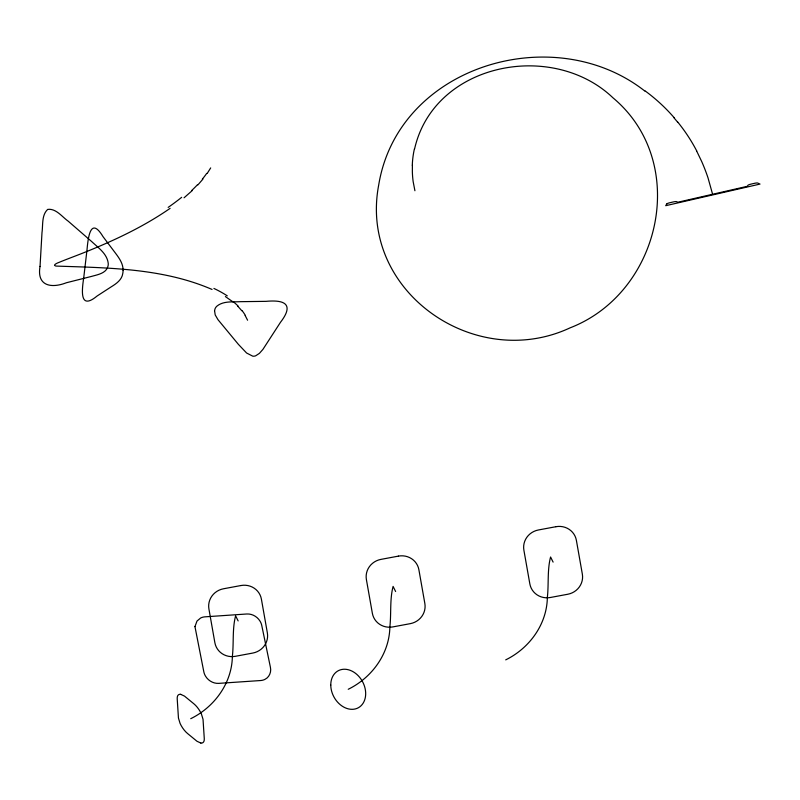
<?xml version="1.0" encoding="UTF-8"?>
<svg xmlns="http://www.w3.org/2000/svg" width="800" height="800" viewBox="0 0 800 800"><rect width="100%" height="100%" fill="white"/><g stroke="black" fill="none" stroke-linecap="round" stroke-linejoin="round"><path stroke-width="1.2" d="M412.39 165.27L412.36 171.86A118.74 105.16 -13.7 0 0 413.15 181.58L414.92 190.74M414.58 148.94C434.14 62.78 552.43 40.01 612.92 97.77C690.17 162.35 661.37 292.44 570.13 327.83C474.96 372.28 358.46 291.42 378.7 185C398.22 65.67 553.66 19.56 644.75 90.99M210.68 167.92L207.23 173.38M202.9 179.15L197.88 184.93M192.31 190.53L184.06 197.79M170.1 208.36C143.98 226.47 115.08 240.13 85.67 251.95C76.82 255.54 67.82 258.76 58.99 262.4C57.68 262.83 51.89 265.27 55.87 266.07C108.43 267.88 162.93 268.14 212.05 289.45M190.74 718.69C214.48 707.05 231.98 683.1 232.38 656.26C233.89 642.91 232.2 628.75 235.61 615.82L238.14 620.92M348.23 689.28C371.97 677.65 389.46 653.7 389.87 626.85C391.37 613.51 389.68 599.34 393.09 586.42L395.62 591.51M505.71 659.87C529.45 648.24 546.95 624.29 547.35 597.45C548.86 584.1 547.17 569.94 550.58 557.01L553.11 562.11M180.63 694.31L184.49 696.1L193.91 703.83A12.88 5.2 56.9 0 1 201.4 713.96L203.03 719.31L204.28 738.58A14.53 5.86 56.9 0 1 200.84 743.05M200.85 743.06L196.99 741.27L187.58 733.54A12.88 5.2 56.9 0 1 180.08 723.41L178.45 718.06L177.21 698.79A14.53 5.86 56.9 0 1 180.64 694.32M225.38 296.56L232.86 301.82M237.68 306.1L241.81 310.72M674.04 117.88L677.7 122.24M245.15 315.51L247.58 320.22M696.64 150.98L701.71 161.55A190.03 187.86 -13.2 0 1 708.03 177.91L712.6 194.27M242.09 310.64A110.87 62.17 -4 0 1 245.38 315.46M233.23 301.68A96.78 52.35 -0.3 0 1 238.02 306M213.91 288.43A104.22 52.02 4 0 1 227.29 295.87M181.66 197.32A104.22 39.6 -29.1 0 1 168.16 207.39M197.33 184.89A96.78 45.34 -26 0 1 191.76 190.44M206.72 173.38A110.87 56.21 -23.4 0 1 202.36 179.12M677.81 122.16A173.1 170.99 -6 0 1 696.72 150.94M644.92 90.76A179.02 176.32 2.9 0 1 674.21 117.73M412.29 165.27A110.58 98.46 -8.1 0 1 414.39 148.91M40.04 266.39C36.59 286.14 51.33 288.59 66.4 282.75L91.37 276.45C97.56 274.68 106.46 273.38 108.07 265.88A9.59 7.14 68.7 0 0 108.23 263.29C107.07 253.63 98.16 247.68 91.62 241.51L68.19 221.17C62 216.81 56.04 208.25 47.69 209.4C41.5 215.11 43.1 224.98 41.99 232.64L40.04 266.39M123.07 270.21L123.05 271.07A8.79 4.27 -86.6 0 1 122.76 273.57C121.86 279.81 116.37 283.66 111.4 286.72L97.11 296C79 311.03 82.01 289.36 83.77 277.42L87.01 249.78C88.11 237.76 90.46 215.85 103 236.62L114.43 251.77C118.5 257.19 123.18 263.06 123.07 270.21M194.96 626.61L203.83 671.84A16.83 14.45 9.6 0 0 205.64 676.34C208.37 680.76 213.52 683.71 218.77 683.37L260.6 680.53A10.76 9.24 9.6 0 0 264.97 679.35C269.35 677.25 271.5 671.95 270.42 667.32L261.77 625.52A16.83 14.45 9.6 0 0 259.96 621.03C257.23 616.61 252.08 613.66 246.83 613.99L205 616.84A10.76 9.24 9.6 0 0 200.63 618.01L197 621.05L194.96 626.61M214.55 310.59L215.21 314.93L217.99 319.69L238.36 344.32L246.62 353.03L252.75 356.16A5.33 4.33 -22.8 0 0 255.68 355.8L259.41 353.36L262.93 349.38L280.45 322.35C294.2 304.55 285.22 299.56 266.08 301.35L240.5 301.67C232.59 302.17 223.28 300.75 216.78 306.26A8.02 6.51 -22.8 0 0 215.12 308.6L214.55 310.59M666.87 203.87L665.68 205.7L760 184.08L757.68 183.04A3.56 0.53 -12.7 0 0 754.09 183.41L751.24 184.07A3.56 0.53 -12.7 0 0 747.99 185.26L747.31 186.31L677.88 202.23L676.56 201.64A3.56 0.53 -12.7 0 0 672.98 202.01L670.12 202.67A3.56 0.53 -12.7 0 0 666.87 203.87M240.93 585.53L223.43 588.79A17.81 17.13 -17.6 0 0 208.91 608.94L214.87 642.7A17.81 17.13 -17.6 0 0 235.35 656.31L252.85 653.05A17.81 17.13 -17.6 0 0 267.36 632.9L261.4 599.14A17.81 17.13 -17.6 0 0 240.93 585.53M398.41 556.12L380.91 559.39A17.81 17.13 -17.6 0 0 366.39 579.54L372.36 613.3A17.81 17.13 -17.6 0 0 392.83 626.91L410.33 623.64A17.81 17.13 -17.6 0 0 424.85 603.49L418.89 569.73A17.81 17.13 -17.6 0 0 398.41 556.12M555.9 526.71L538.4 529.98A17.81 17.13 -17.6 0 0 523.88 550.13L529.84 583.89A17.81 17.13 -17.6 0 0 550.32 597.5L567.82 594.24A17.81 17.13 -17.6 0 0 582.34 574.09L576.38 540.33A17.81 17.13 -17.6 0 0 555.9 526.71M330.77 685.06A21.06 16.22 61.3 0 0 357.05 708.37A21.06 16.22 61.3 0 0 356.85 674.42A21.06 16.22 61.3 0 0 330.77 685.06"/></g></svg>
